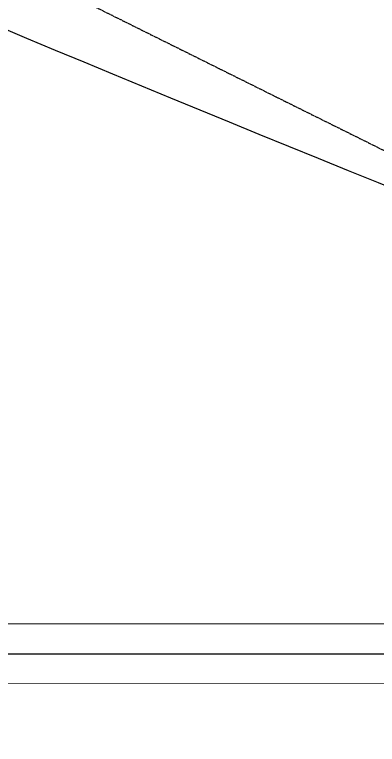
# Model space of a CAD drawing. Header units: inches. Extents: x 23291 to 181956, y 9161 to 51408.
# Drawn here: x 104940 to 105615, y 36179 to 37538 of the extents above; entities that cross this region are included whole.
import ezdxf

# ---------------------------------------------------------------- set-up
doc = ezdxf.new("R2010")
doc.units = ezdxf.units.IN
doc.header["$MEASUREMENT"] = 0
doc.linetypes.add('CENTER', pattern=[2, 1.25, -0.25, 0.25, -0.25])
doc.linetypes.add('DASHEDX2', pattern=[1.5, 1, -0.5])
doc.layers.add('PDF10_Geometry', color=7, linetype='Continuous')
doc.layers.add('wl 2', color=3, linetype='Continuous')

# ---------------------------------------------------------------- blocks, each defined once
blk = doc.blocks.new('hhh')
at = {"linetype": 'CENTER'}
blk.add_line((217.3026, -17.1344), (224.1107, -17.1344), dxfattribs=at)
at = {"layer": 'PDF10_Geometry', "lineweight": 9}
for points in [[(217.3026, -17.0837), (217.1302, -17.0943), (217.3026, -17.0837), (218.3961, -17.0838)], [(217.1302, -17.1667), (217.1302, -17.1739), (217.3026, -17.1844), (220.4699, -17.1842)]]:
    blk.add_lwpolyline(points, dxfattribs=at)

msp = doc.modelspace()

# ---------------------------------------------------------------- linework, layer by layer
msp.add_open_spline([(102008.2, 38756.3), (103204.5, 38248), (105131.9, 37390.9), (109175.8, 35827), (112823.8, 35070.3), (117769.6, 35070.3), (121406.8, 35085.3), (123831.1, 35070.2)], degree=3, knots=[0, 0, 0, 0, 3.550687, 7.088547, 10.454406, 13.763203, 20.376363, 20.376363, 20.376363, 20.376363])
msp.add_open_spline([(102008.2, 38756.3), (103204.5, 38248), (105131.9, 37390.9), (109175.8, 35827), (112823.8, 35070.3), (117769.6, 35070.3), (121406.8, 35085.3), (123831.1, 35070.2)], degree=3, knots=[0, 0, 0, 0, 3.550687, 7.088547, 10.454406, 13.763203, 20.376363, 20.376363, 20.376363, 20.376363])
at = {"layer": 'wl 2', "linetype": 'DASHEDX2'}
msp.add_line((102008.2, 39084.9), (106281.6, 36960), dxfattribs=at)

# ---------------------------------------------------------------- block references
at = {"xscale": 1100, "yscale": 1100, "zscale": 1100}
msp.add_blockref('hhh', (-134123.1, 55195.9), dxfattribs=at)

doc.saveas('drawing.dxf')
